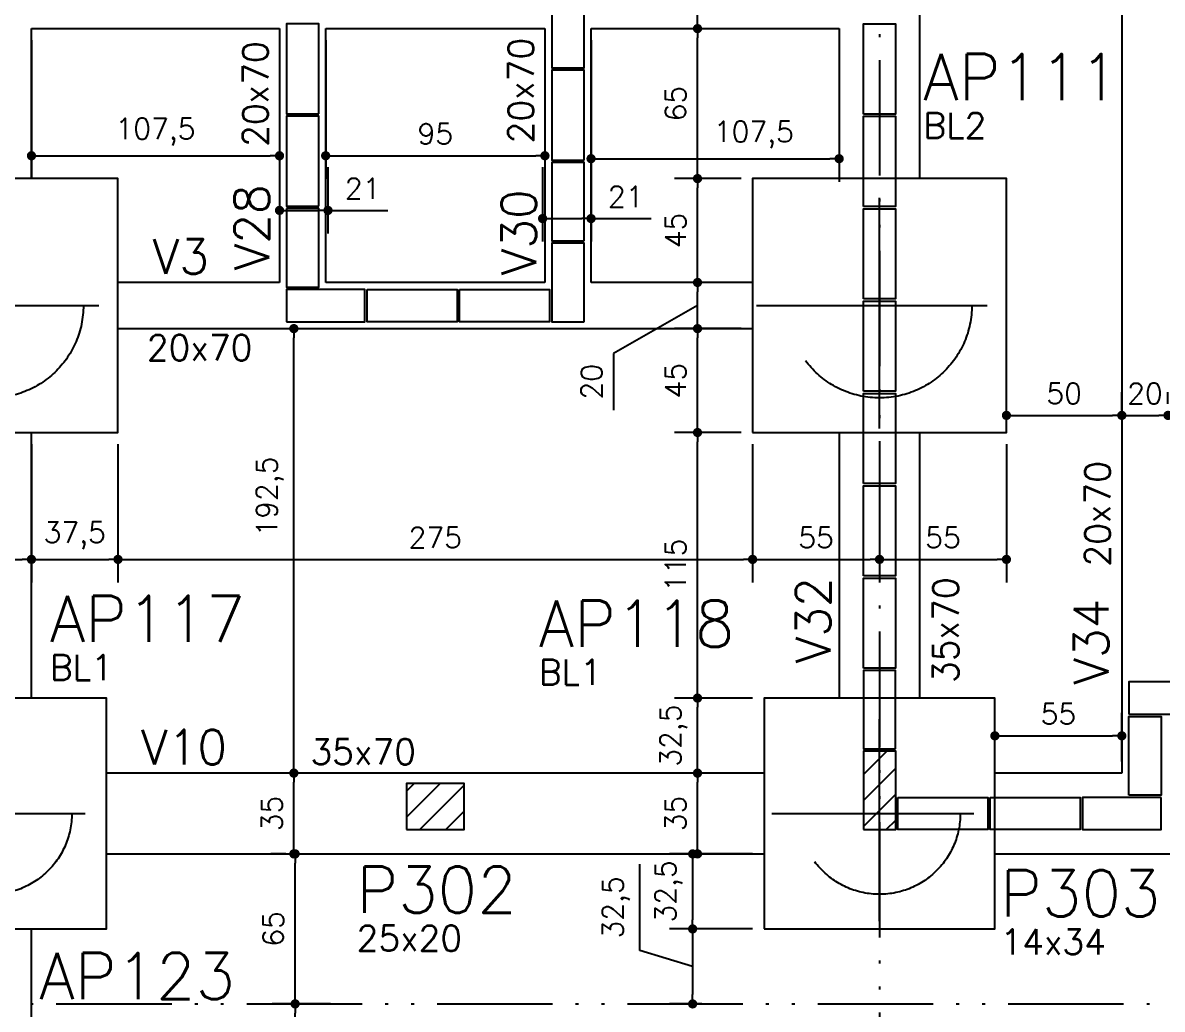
# Model space of a CAD drawing. Extents: x -15987 to 10953, y -16747 to -1189.
# Drawn here: x 2095.3 to 2589, y -15591.4 to -15164.1 of the extents above; entities that cross this region are included whole.
import ezdxf

# ---------------------------------------------------------------- set-up
doc = ezdxf.new("R2010")
doc.units = 0
doc.header["$LTSCALE"] = 25
doc.linetypes.add('ESTILO_TQS_0002', pattern=[0.4, 0.1, -0.3])
doc.linetypes.add('ESTILO_TQS_0004', pattern=[3.3, 2, -0.4, 0.05, -0.4, 0.05, -0.4])
for name, color, linetype in [('228', 7, 'Continuous'), ('72', 7, 'Continuous'), ('BLOCO', 3, 'Continuous'), ('COTA', 1, 'Continuous'), ('EIXOS', 1, 'ESTILO_TQS_0004'), ('ESTACA', 1, 'ESTILO_TQS_0002'), ('P-D', 2, 'Continuous'), ('P-S', 5, 'Continuous'), ('PIL-N', 4, 'Continuous'), ('PROJ', 252, 'Continuous'), ('VIG-D', 2, 'Continuous'), ('VIG-N', 4, 'Continuous'), ('VIGA', 3, 'Continuous')]:
    doc.layers.add(name, color=color, linetype=linetype)
doc.styles.add('COTA', font='romans.shx')
doc.styles.get("Standard").update_dxf_attribs({"font": 'romans.shx'})
doc.dimstyles.new('forma', dxfattribs={"dimscale": 5, "dimtxt": 1.8, "dimasz": 0.8, "dimexe": 2, "dimexo": 1, "dimgap": 1, "dimtad": 1, "dimdec": 1, "dimzin": 9, "dimtxsty": 'COTA', "dimblk1": 'DOT', "dimblk2": 'DOT', "dimsah": 1, "dimcen": 0, "dimdle": 1, "dimclrd": 256, "dimclre": 256, "dimclrt": 2, "dimadec": 0, "dimazin": 0, "dimtfac": 1, "dimtdec": 0, "dimtmove": 0, "dimatfit": 3, "dimfxl": 1, "dimtolj": 1, "dimtzin": 0, "dimarcsym": 0})

# ---------------------------------------------------------------- blocks, each defined once
blk = doc.blocks.new('_EST70')
at = {"layer": 'ESTACA', "linetype": 'ESTILO_TQS_0002'}
for p, q in [((0, -1.333), (0, 1.333)), ((-1.333, 0), (1.333, 0))]:
    blk.add_line(p, q, dxfattribs=at)
blk.add_circle((0, 0), 1, dxfattribs=at)
blk = doc.blocks.new('_EST80')
at = {"layer": 'ESTACA', "linetype": 'ESTILO_TQS_0002'}
for p, q in [((0, -1.333), (0, 1.333)), ((-1.333, 0), (1.333, 0))]:
    blk.add_line(p, q, dxfattribs=at)
blk.add_circle((0, 0), 1, dxfattribs=at)
blk = doc.blocks.new('INFERIOR')
at = {"layer": 'PROJ'}
for points in [[(29279.52, 8591.94), (29279.52, 8557.94), (29293.52, 8557.94), (29293.52, 8591.94), (29279.52, 8591.94)], [(29178.52, 8537.96), (29178.52, 8576.96), (29164.52, 8576.96), (29164.52, 8537.96), (29178.52, 8537.96)], [(29414.52, 8537.94), (29414.52, 8576.94), (29428.52, 8576.94), (29428.52, 8537.94), (29414.52, 8537.94)], [(29293.52, 8517.96), (29293.52, 8556.96), (29279.52, 8556.96), (29279.52, 8517.96), (29293.52, 8517.96)], [(29178.52, 8497.96), (29178.52, 8536.96), (29164.52, 8536.96), (29164.52, 8497.96), (29178.52, 8497.96)], [(29414.52, 8497.94), (29414.52, 8536.94), (29428.52, 8536.94), (29428.52, 8497.94), (29414.52, 8497.94)], [(29293.52, 8482.96), (29293.52, 8516.96), (29279.52, 8516.96), (29279.52, 8482.96), (29293.52, 8482.96)], [(29164.52, 8496.96), (29164.52, 8462.96), (29178.52, 8462.96), (29178.52, 8496.96), (29164.52, 8496.96)], [(29414.52, 8457.94), (29414.52, 8496.94), (29428.52, 8496.94), (29428.52, 8457.94), (29414.52, 8457.94)], [(29293.52, 8447.96), (29293.52, 8481.96), (29279.52, 8481.96), (29279.52, 8447.96), (29293.52, 8447.96)], [(29164.52, 8447.96), (29198.52, 8447.96), (29198.52, 8461.96), (29164.52, 8461.96), (29164.52, 8447.96)], [(29199.52, 8461.96), (29238.52, 8461.96), (29238.52, 8447.96), (29199.52, 8447.96), (29199.52, 8461.96)], [(29239.52, 8461.96), (29278.52, 8461.96), (29278.52, 8447.96), (29239.52, 8447.96), (29239.52, 8461.96)], [(29414.52, 8417.94), (29414.52, 8456.94), (29428.52, 8456.94), (29428.52, 8417.94), (29414.52, 8417.94)], [(29414.52, 8377.94), (29414.52, 8416.94), (29428.52, 8416.94), (29428.52, 8377.94), (29414.52, 8377.94)], [(29414.52, 8337.94), (29414.52, 8376.94), (29428.52, 8376.94), (29428.52, 8337.94), (29414.52, 8337.94)], [(29414.52, 8297.94), (29414.52, 8336.94), (29428.52, 8336.94), (29428.52, 8297.94), (29414.52, 8297.94)], [(29428.52, 8262.94), (29428.52, 8296.94), (29414.52, 8296.94), (29414.52, 8262.94), (29428.52, 8262.94)], [(29529.52, 8277.94), (29563.52, 8277.94), (29563.52, 8291.94), (29529.52, 8291.94), (29529.52, 8277.94)], [(29529.52, 8242.94), (29529.52, 8276.94), (29543.52, 8276.94), (29543.52, 8242.94), (29529.52, 8242.94)], [(29429.52, 8241.94), (29468.52, 8241.94), (29468.52, 8227.94), (29429.52, 8227.94), (29429.52, 8241.94)], [(29469.52, 8241.94), (29508.52, 8241.94), (29508.52, 8227.94), (29469.52, 8227.94), (29469.52, 8241.94)], [(29543.52, 8241.94), (29509.52, 8241.94), (29509.52, 8227.94), (29543.52, 8227.94), (29543.52, 8241.94)]]:
    blk.add_lwpolyline(points, dxfattribs=at)
blk = doc.blocks.new('_Dot')
at = {"color": 0, "linetype": 'ByBlock', "lineweight": -2}
blk.add_line((-0.5, 0), (-1, 0), dxfattribs=at)
at = {"color": 0, "linetype": 'ByBlock', "const_width": 0.5}
blk.add_lwpolyline([(-0.25, 0, 1), (0.25, 0, 1)], format="xyb", close=True, dxfattribs=at)
blk = doc.blocks.new('*D184')
at = {"layer": 'COTA', "lineweight": -2, "transparency": 16777216}
for p, q in [((2064.02, -15346.57), (2064.02, -15406.53)), ((2099.02, -15346.57), (2099.02, -15406.53)), ((2068.02, -15396.53), (2095.02, -15396.53))]:
    blk.add_line(p, q, dxfattribs=at)
at = {"layer": 'Defpoints', "color": 0, "transparency": 16777216}
for p in [(2064.02, -15341.57), (2099.02, -15341.57), (2099.02, -15396.53)]:
    blk.add_point(p, dxfattribs=at)
at = {"layer": 'COTA', "lineweight": -2, "transparency": 16777216, "xscale": 4, "yscale": 4, "zscale": 4, "rotation": 180}
blk.add_blockref('_Dot', (2064.02, -15396.53), dxfattribs=at)
at = {"layer": 'COTA', "lineweight": -2, "transparency": 16777216, "xscale": 4, "yscale": 4, "zscale": 4}
blk.add_blockref('_Dot', (2099.02, -15396.53), dxfattribs=at)
at = {"layer": 'COTA', "color": 2, "transparency": 16777216, "insert": (2081.52, -15387.03), "char_height": 9, "attachment_point": 5, "style": 'COTA'}
blk.add_mtext('\\A1;35 ', dxfattribs=at)
blk = doc.blocks.new('*D185')
at = {"layer": 'COTA', "lineweight": -2, "transparency": 16777216}
for p, q in [((2099.02, -15346.57), (2099.02, -15406.53)), ((2136.52, -15346.57), (2136.52, -15406.53)), ((2103.02, -15396.53), (2132.52, -15396.53))]:
    blk.add_line(p, q, dxfattribs=at)
at = {"layer": 'Defpoints', "color": 0, "transparency": 16777216}
for p in [(2099.02, -15341.57), (2136.52, -15341.57), (2136.52, -15396.53)]:
    blk.add_point(p, dxfattribs=at)
at = {"layer": 'COTA', "lineweight": -2, "transparency": 16777216, "xscale": 4, "yscale": 4, "zscale": 4, "rotation": 180}
blk.add_blockref('_Dot', (2099.02, -15396.53), dxfattribs=at)
at = {"layer": 'COTA', "lineweight": -2, "transparency": 16777216, "xscale": 4, "yscale": 4, "zscale": 4}
blk.add_blockref('_Dot', (2136.52, -15396.53), dxfattribs=at)
at = {"layer": 'COTA', "color": 2, "transparency": 16777216, "insert": (2117.77, -15386.17), "char_height": 9, "attachment_point": 5, "style": 'COTA'}
blk.add_mtext('\\A1;37,5 ', dxfattribs=at)
blk = doc.blocks.new('*D186')
at = {"layer": 'COTA', "lineweight": -2, "transparency": 16777216}
for p, q in [((2136.52, -15346.57), (2136.52, -15406.53)), ((2411.52, -15346.57), (2411.52, -15406.53)), ((2140.52, -15396.53), (2407.52, -15396.53))]:
    blk.add_line(p, q, dxfattribs=at)
at = {"layer": 'Defpoints', "color": 0, "transparency": 16777216}
for p in [(2136.52, -15341.57), (2411.52, -15341.57), (2411.52, -15396.53)]:
    blk.add_point(p, dxfattribs=at)
at = {"layer": 'COTA', "lineweight": -2, "transparency": 16777216, "xscale": 4, "yscale": 4, "zscale": 4, "rotation": 180}
blk.add_blockref('_Dot', (2136.52, -15396.53), dxfattribs=at)
at = {"layer": 'COTA', "lineweight": -2, "transparency": 16777216, "xscale": 4, "yscale": 4, "zscale": 4}
blk.add_blockref('_Dot', (2411.52, -15396.53), dxfattribs=at)
at = {"layer": 'COTA', "color": 2, "transparency": 16777216, "insert": (2274.02, -15387.03), "char_height": 9, "attachment_point": 5, "style": 'COTA'}
blk.add_mtext('\\A1;275 ', dxfattribs=at)
blk = doc.blocks.new('*D187')
at = {"layer": 'COTA', "lineweight": -2, "transparency": 16777216}
for p, q in [((2411.52, -15346.57), (2411.52, -15406.53)), ((2466.52, -15346.57), (2466.52, -15406.53)), ((2415.52, -15396.53), (2462.52, -15396.53))]:
    blk.add_line(p, q, dxfattribs=at)
at = {"layer": 'Defpoints', "color": 0, "transparency": 16777216}
for p in [(2411.52, -15341.57), (2466.52, -15341.57), (2466.52, -15396.53)]:
    blk.add_point(p, dxfattribs=at)
at = {"layer": 'COTA', "lineweight": -2, "transparency": 16777216, "xscale": 4, "yscale": 4, "zscale": 4, "rotation": 180}
blk.add_blockref('_Dot', (2411.52, -15396.53), dxfattribs=at)
at = {"layer": 'COTA', "lineweight": -2, "transparency": 16777216, "xscale": 4, "yscale": 4, "zscale": 4}
blk.add_blockref('_Dot', (2466.52, -15396.53), dxfattribs=at)
at = {"layer": 'COTA', "color": 2, "transparency": 16777216, "insert": (2439.02, -15387.03), "char_height": 9, "attachment_point": 5, "style": 'COTA'}
blk.add_mtext('\\A1;55 ', dxfattribs=at)
blk = doc.blocks.new('*D188')
at = {"layer": 'COTA', "lineweight": -2, "transparency": 16777216}
for p, q in [((2466.52, -15346.57), (2466.52, -15406.53)), ((2521.52, -15346.57), (2521.52, -15406.53)), ((2470.52, -15396.53), (2517.52, -15396.53))]:
    blk.add_line(p, q, dxfattribs=at)
at = {"layer": 'Defpoints', "color": 0, "transparency": 16777216}
for p in [(2466.52, -15341.57), (2521.52, -15341.57), (2521.52, -15396.53)]:
    blk.add_point(p, dxfattribs=at)
at = {"layer": 'COTA', "lineweight": -2, "transparency": 16777216, "xscale": 4, "yscale": 4, "zscale": 4, "rotation": 180}
blk.add_blockref('_Dot', (2466.52, -15396.53), dxfattribs=at)
at = {"layer": 'COTA', "lineweight": -2, "transparency": 16777216, "xscale": 4, "yscale": 4, "zscale": 4}
blk.add_blockref('_Dot', (2521.52, -15396.53), dxfattribs=at)
at = {"layer": 'COTA', "color": 2, "transparency": 16777216, "insert": (2494.02, -15387.03), "char_height": 9, "attachment_point": 5, "style": 'COTA'}
blk.add_mtext('\\A1;55 ', dxfattribs=at)
blk = doc.blocks.new('*D189')
at = {"layer": 'COTA', "lineweight": -2, "transparency": 16777216}
for p, q in [((2521.52, -15332.07), (2521.52, -15324.15)), ((2571.52, -15332.07), (2571.52, -15324.15)), ((2525.52, -15334.15), (2567.52, -15334.15))]:
    blk.add_line(p, q, dxfattribs=at)
at = {"layer": 'Defpoints', "color": 0, "transparency": 16777216}
for p in [(2571.52, -15334.15), (2521.52, -15337.07), (2571.52, -15337.07)]:
    blk.add_point(p, dxfattribs=at)
at = {"layer": 'COTA', "lineweight": -2, "transparency": 16777216, "xscale": 4, "yscale": 4, "zscale": 4, "rotation": 180}
blk.add_blockref('_Dot', (2521.52, -15334.15), dxfattribs=at)
at = {"layer": 'COTA', "lineweight": -2, "transparency": 16777216, "xscale": 4, "yscale": 4, "zscale": 4}
blk.add_blockref('_Dot', (2571.52, -15334.15), dxfattribs=at)
at = {"layer": 'COTA', "color": 2, "transparency": 16777216, "insert": (2546.52, -15324.65), "char_height": 9, "attachment_point": 5, "style": 'COTA'}
blk.add_mtext('\\A1;50 ', dxfattribs=at)
blk = doc.blocks.new('*D190')
at = {"layer": 'COTA', "lineweight": -2, "transparency": 16777216}
for p, q in [((2571.52, -15332.07), (2571.52, -15324.15)), ((2591.52, -15329.15), (2591.52, -15324.15)), ((2575.52, -15334.15), (2587.52, -15334.15))]:
    blk.add_line(p, q, dxfattribs=at)
at = {"layer": 'Defpoints', "color": 0, "transparency": 16777216}
for p in [(2591.52, -15334.15), (2591.52, -15334.15), (2571.52, -15337.07)]:
    blk.add_point(p, dxfattribs=at)
at = {"layer": 'COTA', "lineweight": -2, "transparency": 16777216, "xscale": 4, "yscale": 4, "zscale": 4, "rotation": 180}
blk.add_blockref('_Dot', (2571.52, -15334.15), dxfattribs=at)
at = {"layer": 'COTA', "lineweight": -2, "transparency": 16777216, "xscale": 4, "yscale": 4, "zscale": 4}
blk.add_blockref('_Dot', (2591.52, -15334.15), dxfattribs=at)
at = {"layer": 'COTA', "color": 2, "transparency": 16777216, "insert": (2581.52, -15324.65), "char_height": 9, "attachment_point": 5, "style": 'COTA'}
blk.add_mtext('\\A1;20 ', dxfattribs=at)
blk = doc.blocks.new('*D229')
at = {"layer": 'COTA', "lineweight": -2, "transparency": 16777216}
for p, q in [((2209.23, -15489.1), (2202.73, -15489.1)), ((2212.73, -15520.1), (2212.73, -15493.1)), ((2209.23, -15524.1), (2202.73, -15524.1))]:
    blk.add_line(p, q, dxfattribs=at)
at = {"layer": 'Defpoints', "color": 0, "transparency": 16777216}
for p in [(2212.73, -15489.1), (2214.23, -15489.1), (2214.23, -15524.1)]:
    blk.add_point(p, dxfattribs=at)
at = {"layer": 'COTA', "lineweight": -2, "transparency": 16777216, "xscale": 4, "yscale": 4, "zscale": 4}
for p, rotation in [((2212.73, -15489.1), 90), ((2212.73, -15524.1), 270)]:
    blk.add_blockref('_Dot', p, dxfattribs=dict(at, rotation=rotation))
at = {"layer": 'COTA', "color": 2, "transparency": 16777216, "insert": (2203.23, -15506.6), "char_height": 9, "attachment_point": 5, "rotation": 90, "style": 'COTA'}
blk.add_mtext('\\A1;35 ', dxfattribs=at)
blk = doc.blocks.new('*D230')
at = {"layer": 'COTA', "lineweight": -2, "transparency": 16777216}
for p, q in [((2212.73, -15485.1), (2212.73, -15300.57)), ((2217.73, -15296.57), (2222.73, -15296.57)), ((2209.23, -15489.1), (2202.73, -15489.1))]:
    blk.add_line(p, q, dxfattribs=at)
at = {"layer": 'Defpoints', "color": 0, "transparency": 16777216}
for p in [(2212.73, -15296.57), (2212.73, -15296.57), (2214.23, -15489.1)]:
    blk.add_point(p, dxfattribs=at)
at = {"layer": 'COTA', "lineweight": -2, "transparency": 16777216, "xscale": 4, "yscale": 4, "zscale": 4}
for p, rotation in [((2212.73, -15296.57), 90), ((2212.73, -15489.1), 270)]:
    blk.add_blockref('_Dot', p, dxfattribs=dict(at, rotation=rotation))
at = {"layer": 'COTA', "color": 2, "transparency": 16777216, "insert": (2202.37, -15369.31), "char_height": 9, "attachment_point": 5, "rotation": 90, "style": 'COTA'}
blk.add_mtext('\\A1;192,5 ', dxfattribs=at)
blk = doc.blocks.new('*D284')
at = {"layer": 'COTA', "lineweight": -2, "transparency": 16777216}
for p, q in [((2516.52, -15484.1), (2516.52, -15462.96)), ((2571.52, -15484.1), (2571.52, -15462.96)), ((2520.52, -15472.96), (2567.52, -15472.96))]:
    blk.add_line(p, q, dxfattribs=at)
at = {"layer": 'Defpoints', "color": 0, "transparency": 16777216}
for p in [(2571.52, -15472.96), (2516.52, -15489.1), (2571.52, -15489.1)]:
    blk.add_point(p, dxfattribs=at)
at = {"layer": 'COTA', "lineweight": -2, "transparency": 16777216, "xscale": 4, "yscale": 4, "zscale": 4, "rotation": 180}
blk.add_blockref('_Dot', (2516.52, -15472.96), dxfattribs=at)
at = {"layer": 'COTA', "lineweight": -2, "transparency": 16777216, "xscale": 4, "yscale": 4, "zscale": 4}
blk.add_blockref('_Dot', (2571.52, -15472.96), dxfattribs=at)
at = {"layer": 'COTA', "color": 2, "transparency": 16777216, "insert": (2544.02, -15463.46), "char_height": 9, "attachment_point": 5, "style": 'COTA'}
blk.add_mtext('\\A1;55 ', dxfattribs=at)
blk = doc.blocks.new('*D293')
at = {"layer": 'COTA', "lineweight": -2, "transparency": 16777216}
for p, q in [((2411.52, -15524.1), (2375.53, -15524.1)), ((2385.53, -15528.1), (2385.53, -15552.6)), ((2411.52, -15556.6), (2375.53, -15556.6))]:
    blk.add_line(p, q, dxfattribs=at)
at = {"layer": 'Defpoints', "color": 0, "transparency": 16777216}
for p in [(2416.52, -15524.1), (2385.53, -15556.6), (2416.52, -15556.6)]:
    blk.add_point(p, dxfattribs=at)
at = {"layer": 'COTA', "lineweight": -2, "transparency": 16777216, "xscale": 4, "yscale": 4, "zscale": 4}
for p, rotation in [((2385.53, -15524.1), 90), ((2385.53, -15556.6), 270)]:
    blk.add_blockref('_Dot', p, dxfattribs=dict(at, rotation=rotation))
at = {"layer": 'COTA', "color": 2, "transparency": 16777216, "insert": (2375.17, -15540.35), "char_height": 9, "attachment_point": 5, "rotation": 90, "style": 'COTA'}
blk.add_mtext('\\A1;32,5 ', dxfattribs=at)
blk = doc.blocks.new('*D294')
at = {"layer": 'COTA', "lineweight": -2, "transparency": 16777216}
for p, q in [((2362.67, -15565.98), (2362.67, -15528.55)), ((2411.52, -15556.6), (2375.53, -15556.6)), ((2385.53, -15560.6), (2385.53, -15585.08)), ((2385.53, -15572.84), (2362.67, -15565.98)), ((2389.51, -15589.08), (2375.53, -15589.08))]:
    blk.add_line(p, q, dxfattribs=at)
at = {"layer": 'Defpoints', "color": 0, "transparency": 16777216}
for p in [(2416.52, -15556.6), (2385.53, -15589.08), (2394.51, -15589.08)]:
    blk.add_point(p, dxfattribs=at)
at = {"layer": 'COTA', "lineweight": -2, "transparency": 16777216, "xscale": 4, "yscale": 4, "zscale": 4}
for p, rotation in [((2385.53, -15556.6), 90), ((2385.53, -15589.08), 270)]:
    blk.add_blockref('_Dot', p, dxfattribs=dict(at, rotation=rotation))
at = {"layer": 'COTA', "color": 2, "transparency": 16777216, "insert": (2352.32, -15547.27), "char_height": 9, "attachment_point": 5, "rotation": 90, "style": 'COTA'}
blk.add_mtext('\\A1;32,5 ', dxfattribs=at)
blk = doc.blocks.new('*D295')
at = {"layer": 'COTA', "lineweight": -2, "transparency": 16777216}
for p, q in [((2411.52, -15489.1), (2377.65, -15489.1)), ((2387.65, -15520.1), (2387.65, -15493.1)), ((2411.52, -15524.1), (2377.65, -15524.1))]:
    blk.add_line(p, q, dxfattribs=at)
at = {"layer": 'Defpoints', "color": 0, "transparency": 16777216}
for p in [(2387.65, -15489.1), (2416.52, -15489.1), (2416.52, -15524.1)]:
    blk.add_point(p, dxfattribs=at)
at = {"layer": 'COTA', "lineweight": -2, "transparency": 16777216, "xscale": 4, "yscale": 4, "zscale": 4}
for p, rotation in [((2387.65, -15489.1), 90), ((2387.65, -15524.1), 270)]:
    blk.add_blockref('_Dot', p, dxfattribs=dict(at, rotation=rotation))
at = {"layer": 'COTA', "color": 2, "transparency": 16777216, "insert": (2378.15, -15506.6), "char_height": 9, "attachment_point": 5, "rotation": 90, "style": 'COTA'}
blk.add_mtext('\\A1;35 ', dxfattribs=at)
blk = doc.blocks.new('*D296')
at = {"layer": 'COTA', "lineweight": -2, "transparency": 16777216}
for p, q in [((2411.52, -15456.6), (2377.65, -15456.6)), ((2387.65, -15485.1), (2387.65, -15460.6)), ((2411.52, -15489.1), (2377.65, -15489.1))]:
    blk.add_line(p, q, dxfattribs=at)
at = {"layer": 'Defpoints', "color": 0, "transparency": 16777216}
for p in [(2387.65, -15456.6), (2416.52, -15456.6), (2416.52, -15489.1)]:
    blk.add_point(p, dxfattribs=at)
at = {"layer": 'COTA', "lineweight": -2, "transparency": 16777216, "xscale": 4, "yscale": 4, "zscale": 4}
for p, rotation in [((2387.65, -15456.6), 90), ((2387.65, -15489.1), 270)]:
    blk.add_blockref('_Dot', p, dxfattribs=dict(at, rotation=rotation))
at = {"layer": 'COTA', "color": 2, "transparency": 16777216, "insert": (2377.29, -15472.85), "char_height": 9, "attachment_point": 5, "rotation": 90, "style": 'COTA'}
blk.add_mtext('\\A1;32,5 ', dxfattribs=at)
blk = doc.blocks.new('*D297')
at = {"layer": 'COTA', "lineweight": -2, "transparency": 16777216}
for p, q in [((2406.52, -15341.57), (2377.65, -15341.57)), ((2387.65, -15452.6), (2387.65, -15345.57)), ((2411.52, -15456.6), (2377.65, -15456.6))]:
    blk.add_line(p, q, dxfattribs=at)
at = {"layer": 'Defpoints', "color": 0, "transparency": 16777216}
for p in [(2387.65, -15341.57), (2411.52, -15341.57), (2416.52, -15456.6)]:
    blk.add_point(p, dxfattribs=at)
at = {"layer": 'COTA', "lineweight": -2, "transparency": 16777216, "xscale": 4, "yscale": 4, "zscale": 4}
for p, rotation in [((2387.65, -15341.57), 90), ((2387.65, -15456.6), 270)]:
    blk.add_blockref('_Dot', p, dxfattribs=dict(at, rotation=rotation))
at = {"layer": 'COTA', "color": 2, "transparency": 16777216, "insert": (2378.15, -15399.08), "char_height": 9, "attachment_point": 5, "rotation": 90, "style": 'COTA'}
blk.add_mtext('\\A1;115 ', dxfattribs=at)
blk = doc.blocks.new('*D298')
at = {"layer": 'COTA', "lineweight": -2, "transparency": 16777216}
for p, q in [((2406.52, -15296.57), (2377.65, -15296.57)), ((2387.65, -15337.57), (2387.65, -15300.57)), ((2406.52, -15341.57), (2377.65, -15341.57))]:
    blk.add_line(p, q, dxfattribs=at)
at = {"layer": 'Defpoints', "color": 0, "transparency": 16777216}
for p in [(2387.65, -15296.57), (2411.52, -15296.57), (2411.52, -15341.57)]:
    blk.add_point(p, dxfattribs=at)
at = {"layer": 'COTA', "lineweight": -2, "transparency": 16777216, "xscale": 4, "yscale": 4, "zscale": 4}
for p, rotation in [((2387.65, -15296.57), 90), ((2387.65, -15341.57), 270)]:
    blk.add_blockref('_Dot', p, dxfattribs=dict(at, rotation=rotation))
at = {"layer": 'COTA', "color": 2, "transparency": 16777216, "insert": (2378.15, -15319.07), "char_height": 9, "attachment_point": 5, "rotation": 90, "style": 'COTA'}
blk.add_mtext('\\A1;45 ', dxfattribs=at)
blk = doc.blocks.new('*D299')
at = {"layer": 'COTA', "lineweight": -2, "transparency": 16777216}
for p, q in [((2406.52, -15276.57), (2377.65, -15276.57)), ((2387.65, -15292.57), (2387.65, -15280.57)), ((2387.65, -15286.57), (2351.26, -15307.29)), ((2406.52, -15296.57), (2377.65, -15296.57)), ((2351.26, -15307.29), (2351.26, -15331.86))]:
    blk.add_line(p, q, dxfattribs=at)
at = {"layer": 'Defpoints', "color": 0, "transparency": 16777216}
for p in [(2387.65, -15276.57), (2411.52, -15276.57), (2411.52, -15296.57)]:
    blk.add_point(p, dxfattribs=at)
at = {"layer": 'COTA', "lineweight": -2, "transparency": 16777216, "xscale": 4, "yscale": 4, "zscale": 4}
for p, rotation in [((2387.65, -15276.57), 90), ((2387.65, -15296.57), 270)]:
    blk.add_blockref('_Dot', p, dxfattribs=dict(at, rotation=rotation))
at = {"layer": 'COTA', "color": 2, "transparency": 16777216, "insert": (2341.76, -15319.58), "char_height": 9, "attachment_point": 5, "rotation": 90, "style": 'COTA'}
blk.add_mtext('\\A1;20 ', dxfattribs=at)
blk = doc.blocks.new('*D300')
at = {"layer": 'COTA', "lineweight": -2, "transparency": 16777216}
for p, q in [((2406.52, -15231.57), (2377.65, -15231.57)), ((2387.65, -15272.57), (2387.65, -15235.57)), ((2406.52, -15276.57), (2377.65, -15276.57))]:
    blk.add_line(p, q, dxfattribs=at)
at = {"layer": 'Defpoints', "color": 0, "transparency": 16777216}
for p in [(2387.65, -15231.57), (2411.52, -15231.57), (2411.52, -15276.57)]:
    blk.add_point(p, dxfattribs=at)
at = {"layer": 'COTA', "lineweight": -2, "transparency": 16777216, "xscale": 4, "yscale": 4, "zscale": 4}
for p, rotation in [((2387.65, -15231.57), 90), ((2387.65, -15276.57), 270)]:
    blk.add_blockref('_Dot', p, dxfattribs=dict(at, rotation=rotation))
at = {"layer": 'COTA', "color": 2, "transparency": 16777216, "insert": (2378.15, -15254.07), "char_height": 9, "attachment_point": 5, "rotation": 90, "style": 'COTA'}
blk.add_mtext('\\A1;45 ', dxfattribs=at)
blk = doc.blocks.new('*D301')
at = {"layer": 'COTA', "lineweight": -2, "transparency": 16777216}
for p, q in [((2392.65, -15166.6), (2397.65, -15166.6)), ((2387.65, -15227.57), (2387.65, -15170.6)), ((2406.52, -15231.57), (2377.65, -15231.57))]:
    blk.add_line(p, q, dxfattribs=at)
at = {"layer": 'Defpoints', "color": 0, "transparency": 16777216}
for p in [(2387.65, -15166.6), (2387.65, -15166.6), (2411.52, -15231.57)]:
    blk.add_point(p, dxfattribs=at)
at = {"layer": 'COTA', "lineweight": -2, "transparency": 16777216, "xscale": 4, "yscale": 4, "zscale": 4}
for p, rotation in [((2387.65, -15166.6), 90), ((2387.65, -15231.57), 270)]:
    blk.add_blockref('_Dot', p, dxfattribs=dict(at, rotation=rotation))
at = {"layer": 'COTA', "color": 2, "transparency": 16777216, "insert": (2378.15, -15199.08), "char_height": 9, "attachment_point": 5, "rotation": 90, "style": 'COTA'}
blk.add_mtext('\\A1;65 ', dxfattribs=at)
blk = doc.blocks.new('*D302')
at = {"layer": 'COTA', "lineweight": -2, "transparency": 16777216}
for p, q in [((2418.65, -15147.3), (2418.65, -15122.73)), ((2387.65, -15156.6), (2418.65, -15147.3)), ((2392.65, -15146.6), (2397.65, -15146.6)), ((2387.65, -15162.6), (2387.65, -15150.6)), ((2392.65, -15166.6), (2397.65, -15166.6))]:
    blk.add_line(p, q, dxfattribs=at)
at = {"layer": 'Defpoints', "color": 0, "transparency": 16777216}
for p in [(2387.65, -15146.6), (2387.65, -15146.6), (2387.65, -15166.6)]:
    blk.add_point(p, dxfattribs=at)
at = {"layer": 'COTA', "lineweight": -2, "transparency": 16777216, "xscale": 4, "yscale": 4, "zscale": 4}
for p, rotation in [((2387.65, -15146.6), 90), ((2387.65, -15166.6), 270)]:
    blk.add_blockref('_Dot', p, dxfattribs=dict(at, rotation=rotation))
at = {"layer": 'COTA', "color": 2, "transparency": 16777216, "insert": (2409.15, -15135.01), "char_height": 9, "attachment_point": 5, "rotation": 90, "style": 'COTA'}
blk.add_mtext('\\A1;20 ', dxfattribs=at)
blk = doc.blocks.new('*D341')
at = {"layer": 'COTA', "lineweight": -2, "transparency": 16777216}
for p, q in [((2099.02, -15171.6), (2099.02, -15231.69)), ((2206.52, -15171.6), (2206.52, -15231.69)), ((2103.02, -15221.69), (2202.52, -15221.69))]:
    blk.add_line(p, q, dxfattribs=at)
at = {"layer": 'Defpoints', "color": 0, "transparency": 16777216}
for p in [(2099.02, -15166.6), (2206.52, -15166.6), (2206.52, -15221.69)]:
    blk.add_point(p, dxfattribs=at)
at = {"layer": 'COTA', "lineweight": -2, "transparency": 16777216, "xscale": 4, "yscale": 4, "zscale": 4, "rotation": 180}
blk.add_blockref('_Dot', (2099.02, -15221.69), dxfattribs=at)
at = {"layer": 'COTA', "lineweight": -2, "transparency": 16777216, "xscale": 4, "yscale": 4, "zscale": 4}
blk.add_blockref('_Dot', (2206.52, -15221.69), dxfattribs=at)
at = {"layer": 'COTA', "color": 2, "transparency": 16777216, "insert": (2152.77, -15211.34), "char_height": 9, "attachment_point": 5, "style": 'COTA'}
blk.add_mtext('\\A1;107,5 ', dxfattribs=at)
blk = doc.blocks.new('*D342')
at = {"layer": 'COTA', "lineweight": -2, "transparency": 16777216}
for p, q in [((2226.52, -15171.6), (2226.52, -15231.68)), ((2321.52, -15171.6), (2321.52, -15231.68)), ((2230.52, -15221.68), (2317.52, -15221.68))]:
    blk.add_line(p, q, dxfattribs=at)
at = {"layer": 'Defpoints', "color": 0, "transparency": 16777216}
for p in [(2226.52, -15166.6), (2321.52, -15166.6), (2321.52, -15221.68)]:
    blk.add_point(p, dxfattribs=at)
at = {"layer": 'COTA', "lineweight": -2, "transparency": 16777216, "xscale": 4, "yscale": 4, "zscale": 4, "rotation": 180}
blk.add_blockref('_Dot', (2226.52, -15221.68), dxfattribs=at)
at = {"layer": 'COTA', "lineweight": -2, "transparency": 16777216, "xscale": 4, "yscale": 4, "zscale": 4}
blk.add_blockref('_Dot', (2321.52, -15221.68), dxfattribs=at)
at = {"layer": 'COTA', "color": 2, "transparency": 16777216, "insert": (2274.02, -15212.18), "char_height": 9, "attachment_point": 5, "style": 'COTA'}
blk.add_mtext('\\A1;95 ', dxfattribs=at)
blk = doc.blocks.new('*D343')
at = {"layer": 'COTA', "lineweight": -2, "transparency": 16777216}
for p, q in [((2341.52, -15171.6), (2341.52, -15232.95)), ((2449.02, -15171.6), (2449.02, -15232.95)), ((2345.52, -15222.95), (2445.02, -15222.95))]:
    blk.add_line(p, q, dxfattribs=at)
at = {"layer": 'Defpoints', "color": 0, "transparency": 16777216}
for p in [(2341.52, -15166.6), (2449.02, -15166.6), (2449.02, -15222.95)]:
    blk.add_point(p, dxfattribs=at)
at = {"layer": 'COTA', "lineweight": -2, "transparency": 16777216, "xscale": 4, "yscale": 4, "zscale": 4, "rotation": 180}
blk.add_blockref('_Dot', (2341.52, -15222.95), dxfattribs=at)
at = {"layer": 'COTA', "lineweight": -2, "transparency": 16777216, "xscale": 4, "yscale": 4, "zscale": 4}
blk.add_blockref('_Dot', (2449.02, -15222.95), dxfattribs=at)
at = {"layer": 'COTA', "color": 2, "transparency": 16777216, "insert": (2412.06, -15212.59), "char_height": 9, "attachment_point": 5, "style": 'COTA'}
blk.add_mtext('\\A1;107,5 ', dxfattribs=at)
blk = doc.blocks.new('*D358')
at = {"layer": 'COTA', "lineweight": -2, "transparency": 16777216}
for p, q in [((2206.52, -15225.69), (2206.52, -15255.35)), ((2227.52, -15226.68), (2227.52, -15255.35)), ((2210.52, -15245.35), (2223.52, -15245.35)), ((2227.52, -15245.35), (2253.52, -15245.35))]:
    blk.add_line(p, q, dxfattribs=at)
at = {"layer": 'Defpoints', "color": 0, "transparency": 16777216}
for p in [(2206.52, -15220.69), (2227.52, -15221.68), (2227.52, -15245.35)]:
    blk.add_point(p, dxfattribs=at)
at = {"layer": 'COTA', "lineweight": -2, "transparency": 16777216, "xscale": 4, "yscale": 4, "zscale": 4, "rotation": 180}
blk.add_blockref('_Dot', (2206.52, -15245.35), dxfattribs=at)
at = {"layer": 'COTA', "lineweight": -2, "transparency": 16777216, "xscale": 4, "yscale": 4, "zscale": 4}
blk.add_blockref('_Dot', (2227.52, -15245.35), dxfattribs=at)
at = {"layer": 'COTA', "color": 2, "transparency": 16777216, "insert": (2242.52, -15235.85), "char_height": 9, "attachment_point": 5, "style": 'COTA'}
blk.add_mtext('\\A1;21 ', dxfattribs=at)
blk = doc.blocks.new('*D359')
at = {"layer": 'COTA', "lineweight": -2, "transparency": 16777216}
for p, q in [((2320.52, -15226.62), (2320.52, -15258.89)), ((2341.52, -15226.95), (2341.52, -15258.89)), ((2324.52, -15248.89), (2337.52, -15248.89)), ((2341.52, -15248.89), (2367.52, -15248.89))]:
    blk.add_line(p, q, dxfattribs=at)
at = {"layer": 'Defpoints', "color": 0, "transparency": 16777216}
for p in [(2320.52, -15221.62), (2341.52, -15221.95), (2341.52, -15248.89)]:
    blk.add_point(p, dxfattribs=at)
at = {"layer": 'COTA', "lineweight": -2, "transparency": 16777216, "xscale": 4, "yscale": 4, "zscale": 4, "rotation": 180}
blk.add_blockref('_Dot', (2320.52, -15248.89), dxfattribs=at)
at = {"layer": 'COTA', "lineweight": -2, "transparency": 16777216, "xscale": 4, "yscale": 4, "zscale": 4}
blk.add_blockref('_Dot', (2341.52, -15248.89), dxfattribs=at)
at = {"layer": 'COTA', "color": 2, "transparency": 16777216, "insert": (2356.52, -15239.39), "char_height": 9, "attachment_point": 5, "style": 'COTA'}
blk.add_mtext('\\A1;21 ', dxfattribs=at)
blk = doc.blocks.new('*D476')
at = {"layer": 'COTA', "lineweight": -2, "transparency": 16777216}
for p, q in [((2228.55, -15589.08), (2203.28, -15589.08)), ((2213.28, -15652.6), (2213.28, -15593.08)), ((2228.52, -15656.6), (2203.28, -15656.6))]:
    blk.add_line(p, q, dxfattribs=at)
at = {"layer": 'Defpoints', "color": 0, "transparency": 16777216}
for p in [(2213.28, -15589.08), (2233.55, -15589.08), (2233.52, -15656.6)]:
    blk.add_point(p, dxfattribs=at)
at = {"layer": 'COTA', "lineweight": -2, "transparency": 16777216, "xscale": 4, "yscale": 4, "zscale": 4}
for p, rotation in [((2213.28, -15589.08), 90), ((2213.28, -15656.6), 270)]:
    blk.add_blockref('_Dot', p, dxfattribs=dict(at, rotation=rotation))
at = {"layer": 'COTA', "color": 2, "transparency": 16777216, "insert": (2202.93, -15622.84), "char_height": 9, "attachment_point": 5, "rotation": 90, "style": 'COTA'}
blk.add_mtext('\\A1;67,5 ', dxfattribs=at)
blk = doc.blocks.new('*D477')
at = {"layer": 'COTA', "lineweight": -2, "transparency": 16777216}
for p, q in [((2213.28, -15585.08), (2213.28, -15528.1)), ((2217.73, -15524.1), (2223.28, -15524.1)), ((2228.55, -15589.08), (2203.28, -15589.08))]:
    blk.add_line(p, q, dxfattribs=at)
at = {"layer": 'Defpoints', "color": 0, "transparency": 16777216}
for p in [(2212.73, -15524.1), (2213.28, -15524.1), (2233.55, -15589.08)]:
    blk.add_point(p, dxfattribs=at)
at = {"layer": 'COTA', "lineweight": -2, "transparency": 16777216, "xscale": 4, "yscale": 4, "zscale": 4}
for p, rotation in [((2213.28, -15524.1), 90), ((2213.28, -15589.08), 270)]:
    blk.add_blockref('_Dot', p, dxfattribs=dict(at, rotation=rotation))
at = {"layer": 'COTA', "color": 2, "transparency": 16777216, "insert": (2203.78, -15556.59), "char_height": 9, "attachment_point": 5, "rotation": 90, "style": 'COTA'}
blk.add_mtext('\\A1;65 ', dxfattribs=at)

msp = doc.modelspace()

# ---------------------------------------------------------------- hatches: boundary and pattern name
at = {"layer": 'COTA'}
h = msp.add_hatch(dxfattribs=at)
h.set_pattern_fill('ANSI31', color=256, scale=2.5)
h.paths.add_polyline_path([(2459.52, -15513.6), (2473.52, -15513.6), (2473.52, -15479.6), (2459.52, -15479.6)])
h = msp.add_hatch(dxfattribs=at)
h.set_pattern_fill('ANSI31', color=256, scale=2.5)
h.paths.add_polyline_path([(2286.52, -15493.6), (2261.52, -15493.6), (2261.52, -15513.6), (2286.52, -15513.6)])

# ---------------------------------------------------------------- linework, layer by layer
at = {"layer": 'BLOCO', "linetype": 'Continuous'}
for points in [[(2026.52, -15341.57), (2136.52, -15341.57), (2136.52, -15231.57), (2026.52, -15231.57), (2026.52, -15341.57)], [(2411.52, -15341.57), (2521.52, -15341.57), (2521.52, -15231.57), (2411.52, -15231.57), (2411.52, -15341.57)], [(2031.52, -15556.6), (2131.52, -15556.6), (2131.52, -15456.6), (2031.52, -15456.6), (2031.52, -15556.6)], [(2416.52, -15556.6), (2516.52, -15556.6), (2516.52, -15456.6), (2416.52, -15456.6), (2416.52, -15556.6)]]:
    msp.add_lwpolyline(points, dxfattribs=at)
at = {"layer": 'EIXOS'}
for p, q in [((2466.52, -14520.3), (2466.52, -16620.71)), ((47.3, -15589.08), (4501.03, -15589.08))]:
    msp.add_line(p, q, dxfattribs=at)
at = {"layer": 'P-S'}
for points in [[(2459.52, -15513.6), (2473.52, -15513.6), (2473.52, -15479.6), (2459.52, -15479.6), (2459.52, -15513.6)], [(2261.52, -15513.6), (2286.52, -15513.6), (2286.52, -15493.6), (2261.52, -15493.6), (2261.52, -15513.6)]]:
    msp.add_lwpolyline(points, dxfattribs=at)
at = {"layer": 'VIGA'}
for p, q in [((2571.52, -15036.6), (2571.52, -15456.6)), ((2484.02, -15231.57), (2484.02, -15156.6)), ((2099.02, -15231.57), (2099.02, -15166.6)), ((2099.02, -15166.6), (2206.52, -15166.6)), ((2206.52, -15166.6), (2206.52, -15276.57)), ((2226.52, -15166.6), (2321.52, -15166.6)), ((2226.52, -15276.57), (2226.52, -15166.6)), ((2321.52, -15166.6), (2321.52, -15276.57)), ((2341.52, -15166.6), (2449.02, -15166.6)), ((2341.52, -15276.57), (2341.52, -15166.6)), ((2449.02, -15166.6), (2449.02, -15231.57)), ((2206.52, -15276.57), (2136.52, -15276.57)), ((2321.52, -15276.57), (2226.52, -15276.57)), ((2411.52, -15276.57), (2341.52, -15276.57)), ((2136.52, -15296.57), (2216.52, -15296.57)), ((2216.52, -15296.57), (2331.52, -15296.57)), ((2331.52, -15296.57), (2411.52, -15296.57)), ((2099.02, -15456.6), (2099.02, -15341.57)), ((2449.02, -15341.57), (2449.02, -15456.6)), ((2484.02, -15456.6), (2484.02, -15341.57)), ((2571.52, -15456.6), (2571.52, -15489.1)), ((2416.52, -15489.1), (2131.52, -15489.1)), ((2571.52, -15489.1), (2516.52, -15489.1)), ((2131.52, -15524.1), (2416.52, -15524.1)), ((2516.52, -15524.1), (2581.52, -15524.1)), ((2581.52, -15524.1), (2681.52, -15524.1)), ((2099.02, -15621.6), (2099.02, -15556.6))]:
    msp.add_line(p, q, dxfattribs=at)

# ---------------------------------------------------------------- block references
at = {"layer": '228', "linetype": 'Continuous'}
for name, p, xscale, yscale in [('_EST80', (2081.52, -15286.57), 40, 40), ('_EST80', (2466.52, -15286.57), 40, 40), ('_EST70', (2081.52, -15506.6), 35, 35), ('_EST70', (2466.52, -15506.6), 35, 35)]:
    msp.add_blockref(name, p, dxfattribs=dict(at, xscale=xscale, yscale=yscale))
at = {"layer": 'COTA'}
msp.add_blockref('INFERIOR', (-26955.01, -23741.54), dxfattribs=at)

# ---------------------------------------------------------------- texts
at = {"layer": '72', "linetype": 'Continuous'}
for s, p in [('AP111', (2485.47, -15197.53)), ('AP117', (2106.96, -15432.31)), ('AP118', (2318.83, -15434.38)), ('AP123', (2102.4, -15587.02))]:
    msp.add_text(s, height=20, dxfattribs=at).set_placement(p)
at = {"layer": 'P-D', "linetype": 'Continuous'}
for s, p in [('BL2', (2485.47, -15214.03)), ('BL1', (2106.96, -15448.81)), ('BL1', (2318.83, -15450.88)), ('25x20', (2239.91, -15566.12, 0.02)), ('14x34', (2518.89, -15567.68, 0.02))]:
    msp.add_text(s, height=11, dxfattribs=at).set_placement(p)
at = {"layer": 'PIL-N', "linetype": 'Continuous'}
for s, p in [('P302', (2239.91, -15549.62, 0.02)), ('P303', (2518.89, -15551.18, 0.02))]:
    msp.add_text(s, height=20, dxfattribs=at).set_placement(p)
at = {"layer": 'VIG-D', "linetype": 'Continuous'}
for s, p in [('20x70', (2316.64, -15216.31)), ('20x70', (2201.55, -15217.81)), ('20x70', (2566.51, -15399.65)), ('35x70', (2500.67, -15450.05))]:
    msp.add_text(s, height=11, rotation=90, dxfattribs=at).set_placement(p)
for s, p in [('20x70', (2149.02, -15310.32)), ('35x70', (2219.9, -15485.38))]:
    msp.add_text(s, height=11, dxfattribs=at).set_placement(p)
at = {"layer": 'VIG-N', "linetype": 'Continuous'}
for s, p in [('V28', (2201.98, -15271.36)), ('V30', (2317.72, -15273.49)), ('V32', (2445.27, -15441.6)), ('V34', (2565.69, -15450.85))]:
    msp.add_text(s, height=15, rotation=90, dxfattribs=at).set_placement(p)
for s, p in [('V3', (2151.52, -15272.82)), ('V10', (2146.52, -15485.35))]:
    msp.add_text(s, height=15, dxfattribs=at).set_placement(p)

# ---------------------------------------------------------------- dimensions: what is measured, and where the dimension line sits
at = {"layer": 'COTA'}
for base, p1, p2, override, picture, middle in [((2387.65, -15146.6), (2387.65, -15166.6), (2387.65, -15146.6), {"dimpost": ' ', "dimtmove": 1}, '*D302', (2409.15, -15142.3)), ((2387.65, -15166.6), (2411.52, -15231.57), (2387.65, -15166.6), {"dimpost": ' ', "dimtmove": 1}, '*D301', (2378.15, -15199.08)), ((2387.65, -15231.57), (2411.52, -15276.57), (2411.52, -15231.57), {"dimpost": ' ', "dimtmove": 1}, '*D300', (2378.15, -15254.07)), ((2387.65, -15296.57), (2411.52, -15341.57), (2411.52, -15296.57), {"dimpost": ' ', "dimtmove": 1}, '*D298', (2378.15, -15319.07)), ((2387.65, -15341.57), (2416.52, -15456.6), (2411.52, -15341.57), {"dimpost": ' ', "dimtmove": 1}, '*D297', (2378.15, -15399.08)), ((2212.73, -15489.1), (2214.23, -15524.1), (2214.23, -15489.1), {"dimpost": ' '}, '*D229', (2203.23, -15506.6)), ((2387.65, -15489.1), (2416.52, -15524.1), (2416.52, -15489.1), {"dimpost": ' '}, '*D295', (2378.15, -15506.6)), ((2213.28, -15524.1), (2233.55, -15589.08), (2212.73, -15524.1), {"dimpost": ' ', "dimtmove": 1}, '*D477', (2203.78, -15556.59)), ((2385.53, -15589.08), (2416.52, -15556.6), (2394.51, -15589.08), {"dimpost": ' ', "dimtmove": 1}, '*D294', (2352.32, -15560.98)), ((2213.28, -15589.08), (2233.52, -15656.6), (2233.55, -15589.08), {"dimpost": ' '}, '*D476', (2202.93, -15622.84))]:
    dim = msp.add_linear_dim(base=base, p1=p1, p2=p2, angle=90, dimstyle='forma', override=override, dxfattribs=at)
    dim.commit()
    dim.dimension.update_dxf_attribs({"geometry": picture, "text_midpoint": middle})
for base, p1, p2, override, picture, middle in [((2206.52, -15221.69), (2099.02, -15166.6), (2206.52, -15166.6), {"dimpost": ' '}, '*D341', (2152.77, -15211.34)), ((2321.52, -15221.68), (2226.52, -15166.6), (2321.52, -15166.6), {"dimpost": ' '}, '*D342', (2274.02, -15212.18)), ((2227.52, -15245.35), (2206.52, -15220.69), (2227.52, -15221.68), {"dimpost": ' '}, '*D358', (2242.52, -15235.85)), ((2341.52, -15248.89), (2320.52, -15221.62), (2341.52, -15221.95), {"dimpost": ' '}, '*D359', (2356.52, -15239.39)), ((2571.52, -15334.15), (2521.52, -15337.07), (2571.52, -15337.07), {"dimpost": ' '}, '*D189', (2546.52, -15324.65)), ((2099.02, -15396.53), (2064.02, -15341.57), (2099.02, -15341.57), {"dimpost": ' ', "dimtmove": 1}, '*D184', (2081.52, -15387.03)), ((2136.52, -15396.53), (2099.02, -15341.57), (2136.52, -15341.57), {"dimpost": ' ', "dimtmove": 1}, '*D185', (2117.77, -15386.17)), ((2411.52, -15396.53), (2136.52, -15341.57), (2411.52, -15341.57), {"dimpost": ' ', "dimtmove": 1}, '*D186', (2274.02, -15387.03)), ((2466.52, -15396.53), (2411.52, -15341.57), (2466.52, -15341.57), {"dimpost": ' ', "dimtmove": 1}, '*D187', (2439.02, -15387.03)), ((2521.52, -15396.53), (2466.52, -15341.57), (2521.52, -15341.57), {"dimpost": ' ', "dimtmove": 1}, '*D188', (2494.02, -15387.03)), ((2571.52, -15472.96), (2516.52, -15489.1), (2571.52, -15489.1), {"dimpost": ' '}, '*D284', (2544.02, -15463.46))]:
    dim = msp.add_linear_dim(base=base, p1=p1, p2=p2, dimstyle='forma', override=override, dxfattribs=at)
    dim.commit()
    dim.dimension.update_dxf_attribs({"geometry": picture, "text_midpoint": middle})
for base, p1, p2, override, picture, middle in [((2449.02, -15222.95), (2341.52, -15166.6), (2449.02, -15166.6), {"dimpost": ' '}, '*D343', (2412.06, -15222.95)), ((2591.52, -15334.15), (2571.52, -15337.07), (2591.52, -15334.15), {"dimpost": ' ', "dimtmove": 1}, '*D190', (2581.52, -15334.15))]:
    dim = msp.add_linear_dim(base=base, p1=p1, p2=p2, dimstyle='forma', override=override, dxfattribs=at)
    dim.commit()
    dim.dimension.update_dxf_attribs({"geometry": picture, "text_midpoint": middle, "dimtype": 128})
for base, p1, p2, override, picture, middle in [((2387.65, -15276.57), (2411.52, -15296.57), (2411.52, -15276.57), {"dimpost": ' ', "dimtmove": 1}, '*D299', (2351.26, -15312.29)), ((2212.73, -15296.57), (2214.23, -15489.1), (2212.73, -15296.57), {"dimpost": ' ', "dimtmove": 1}, '*D230', (2212.73, -15369.31)), ((2387.65, -15456.6), (2416.52, -15489.1), (2416.52, -15456.6), {"dimpost": ' ', "dimtmove": 1}, '*D296', (2387.65, -15472.85)), ((2385.53, -15556.6), (2416.52, -15524.1), (2416.52, -15556.6), {"dimpost": ' '}, '*D293', (2385.53, -15540.35))]:
    dim = msp.add_linear_dim(base=base, p1=p1, p2=p2, angle=90, dimstyle='forma', override=override, dxfattribs=at)
    dim.commit()
    dim.dimension.update_dxf_attribs({"geometry": picture, "text_midpoint": middle, "dimtype": 128})

doc.saveas('drawing.dxf')
